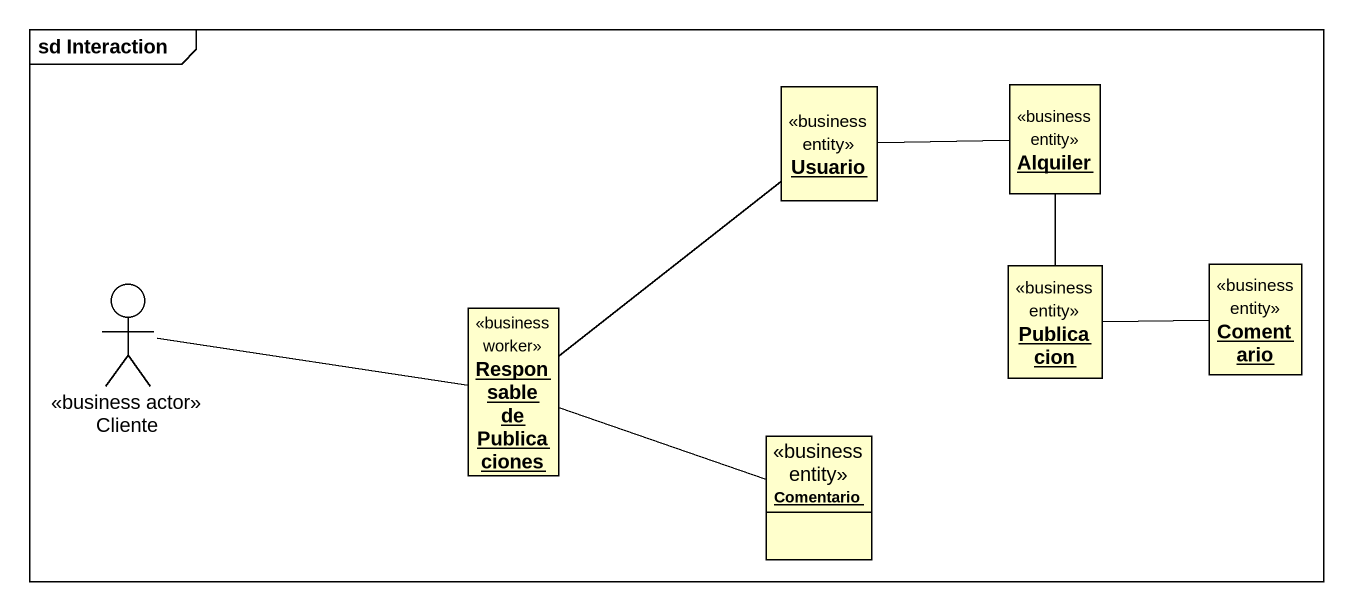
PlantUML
@startuml
mainframe sd Interaction
allowmixing
hide circle
hide empty members
object Usuario <<business entity>>
object Alquiler <<business entity>>
actor Cliente <<business actor>>
object Publicacion <<business entity>>
object Comentario <<business entity>>
object "Responsable de Publicaciones" as Responsable_de_Publicaciones <<business worker>>
object "Comentario" as Comentario_2 <<business entity>>
Usuario -right- Alquiler
Alquiler -- Publicacion
Cliente -right- Responsable_de_Publicaciones
Publicacion -right- Comentario
Responsable_de_Publicaciones -up- Usuario
Responsable_de_Publicaciones -right- Comentario_2
@enduml
